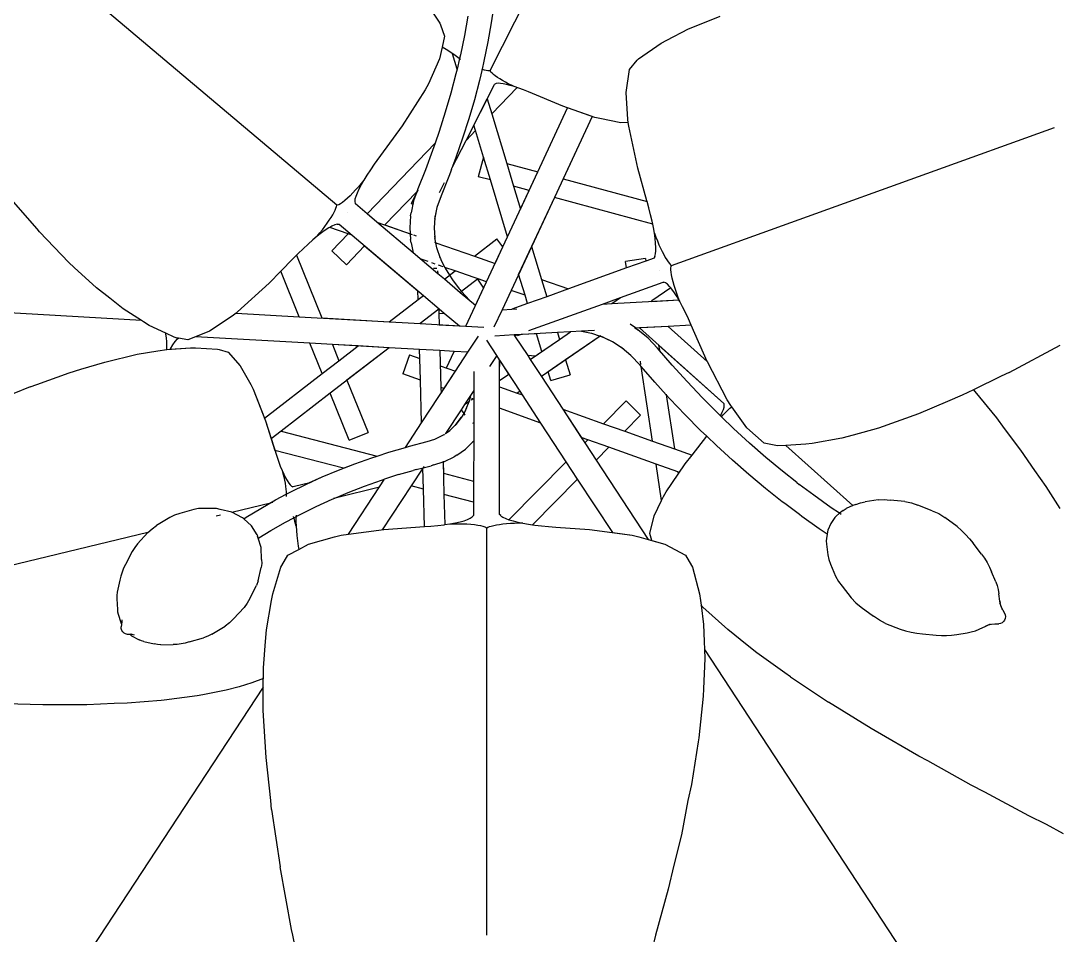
# Model space of a CAD drawing. Header units: metres. Extents: x 244.4 to 340.3, y -4.1 to 64.3.
# Drawn here: x 246.6963 to 246.9807, y 33.0632 to 33.3142 of the extents above; entities that cross this region are included whole.
import ezdxf

# ---------------------------------------------------------------- set-up
doc = ezdxf.new("R2010")
doc.units = ezdxf.units.M
doc.layers.add('Edges', color=7, linetype='Continuous')

msp = doc.modelspace()

# ---------------------------------------------------------------- linework, layer by layer
at = {"layer": 'Edges'}
for p, q in [((246.82508, 33.30061), (246.86487, 33.37904)), ((246.78296, 33.26361), (246.69765, 33.3357)), ((246.80705, 33.32001), (246.81123, 33.3136)), ((246.82619, 33.319), (246.82539, 33.31371)), ((246.81895, 33.31548), (246.81801, 33.3102)), ((246.88383, 33.31375), (246.88815, 33.31548)), ((246.81123, 33.3136), (246.81145, 33.31309)), ((246.81145, 33.31309), (246.81252, 33.30999)), ((246.82539, 33.31371), (246.82445, 33.30841)), ((246.87357, 33.30894), (246.87948, 33.31199)), ((246.87948, 33.31199), (246.88383, 33.31375)), ((246.81252, 33.30999), (246.81188, 33.30699)), ((246.81801, 33.3102), (246.81692, 33.30492)), ((246.872, 33.30809), (246.87357, 33.30894)), ((246.81188, 33.30699), (246.81118, 33.30374)), ((246.81298, 33.30632), (246.81188, 33.30699)), ((246.81427, 33.30549), (246.81298, 33.30632)), ((246.82445, 33.30841), (246.82335, 33.30312)), ((246.86575, 33.3038), (246.872, 33.30809)), ((246.81118, 33.30374), (246.80813, 33.29693)), ((246.81547, 33.30469), (246.81427, 33.30549)), ((246.81599, 33.30097), (246.81473, 33.30519)), ((246.81658, 33.30391), (246.81547, 33.30469)), ((246.81667, 33.30384), (246.81599, 33.30097)), ((246.81667, 33.30384), (246.81658, 33.30391)), ((246.81692, 33.30492), (246.81667, 33.30384)), ((246.81674, 33.30379), (246.81667, 33.30384)), ((246.817, 33.3036), (246.81686, 33.3037)), ((246.82335, 33.30312), (246.82288, 33.30096)), ((246.86328, 33.30087), (246.86536, 33.3034)), ((246.86536, 33.3034), (246.86575, 33.3038)), ((246.81599, 33.30097), (246.81569, 33.29965)), ((246.81604, 33.30081), (246.81599, 33.30097)), ((246.82288, 33.30096), (246.82211, 33.29783)), ((246.82271, 33.30101), (246.82288, 33.30096)), ((246.82288, 33.30096), (246.82346, 33.3008)), ((246.82346, 33.3008), (246.82398, 33.30068)), ((246.82398, 33.30068), (246.82443, 33.30061)), ((246.82443, 33.30061), (246.8248, 33.30059)), ((246.8248, 33.30059), (246.82508, 33.30061)), ((246.82513, 33.30041), (246.82508, 33.30061)), ((246.8253, 33.30015), (246.82513, 33.30041)), ((246.86236, 33.29454), (246.86328, 33.30087)), ((246.81569, 33.29965), (246.8143, 33.29438)), ((246.82211, 33.29783), (246.82073, 33.29255)), ((246.82247, 33.29886), (246.82248, 33.29882)), ((246.82559, 33.29985), (246.8253, 33.30015)), ((246.82598, 33.2995), (246.82559, 33.29985)), ((246.82648, 33.29911), (246.82598, 33.2995)), ((246.82707, 33.2987), (246.82648, 33.29911)), ((246.82773, 33.29827), (246.82707, 33.2987)), ((246.82846, 33.29783), (246.82773, 33.29827)), ((246.82924, 33.29739), (246.82846, 33.29783)), ((246.80728, 33.29529), (246.80091, 33.28536)), ((246.80813, 33.29693), (246.80728, 33.29529)), ((246.81845, 33.28137), (246.82627, 33.29674)), ((246.82428, 33.29283), (246.82627, 33.29674)), ((246.83245, 33.29591), (246.82551, 33.28871)), ((246.82627, 33.29674), (246.82635, 33.29682)), ((246.82672, 33.297), (246.82635, 33.29682)), ((246.82723, 33.29706), (246.82672, 33.297)), ((246.82787, 33.29704), (246.82723, 33.29706)), ((246.82865, 33.29694), (246.82787, 33.29704)), ((246.82955, 33.29676), (246.82865, 33.29694)), ((246.83005, 33.29696), (246.82924, 33.29739)), ((246.83057, 33.2965), (246.82955, 33.29676)), ((246.83088, 33.29655), (246.83005, 33.29696)), ((246.8317, 33.29616), (246.83057, 33.2965)), ((246.8317, 33.29616), (246.83088, 33.29655)), ((246.83293, 33.29575), (246.8317, 33.29616)), ((246.83423, 33.29528), (246.83293, 33.29575)), ((246.83561, 33.29474), (246.83423, 33.29528)), ((246.845, 33.2908), (246.83561, 33.29474)), ((246.8143, 33.29438), (246.81277, 33.28911)), ((246.82073, 33.29255), (246.81919, 33.28727)), ((246.82061, 33.28561), (246.82428, 33.29283)), ((246.82428, 33.29283), (246.82551, 33.28871)), ((246.86284, 33.2871), (246.86236, 33.29454)), ((246.81277, 33.28911), (246.8111, 33.28384)), ((246.83815, 33.27277), (246.84633, 33.29033)), ((246.85376, 33.28771), (246.845, 33.2908)), ((246.85307, 33.28796), (246.84633, 33.29033)), ((246.81919, 33.28727), (246.81751, 33.28199)), ((246.82551, 33.28871), (246.8296, 33.27509)), ((246.85307, 33.28796), (246.84271, 33.26575)), ((246.85307, 33.28796), (246.8451, 33.27088)), ((246.85518, 33.28736), (246.85376, 33.28771)), ((246.86094, 33.28625), (246.85518, 33.28736)), ((246.86294, 33.28629), (246.86094, 33.28625)), ((246.86294, 33.28629), (246.86284, 33.2871)), ((246.86307, 33.28526), (246.86294, 33.28629)), ((246.80091, 33.28536), (246.79329, 33.27491)), ((246.8111, 33.28384), (246.80998, 33.28062)), ((246.82106, 33.28409), (246.81845, 33.28137)), ((246.82106, 33.28409), (246.82061, 33.28561)), ((246.82326, 33.27677), (246.82106, 33.28409)), ((246.86558, 33.27374), (246.86307, 33.28526)), ((246.87484, 33.24705), (246.97993, 33.28489)), ((246.79132, 33.26121), (246.80998, 33.28062)), ((246.80998, 33.28062), (246.80928, 33.27858)), ((246.81457, 33.27374), (246.81845, 33.28137)), ((246.81751, 33.28199), (246.81569, 33.27671)), ((246.80928, 33.27858), (246.80731, 33.27333)), ((246.79329, 33.27491), (246.79222, 33.27336)), ((246.81569, 33.27671), (246.81457, 33.27374)), ((246.82326, 33.27677), (246.82181, 33.27143)), ((246.82514, 33.27053), (246.82326, 33.27677)), ((246.8296, 33.27509), (246.83815, 33.27277)), ((246.8296, 33.27509), (246.83148, 33.2688)), ((246.79125, 33.27189), (246.79039, 33.27049)), ((246.79222, 33.27336), (246.79125, 33.27189)), ((246.80731, 33.27333), (246.80519, 33.26807)), ((246.81442, 33.27343), (246.81371, 33.27144)), ((246.81442, 33.27343), (246.81457, 33.27374)), ((246.82983, 33.25491), (246.83815, 33.27277)), ((246.83576, 33.26764), (246.83815, 33.27277)), ((246.86809, 33.26482), (246.86558, 33.27374)), ((246.78968, 33.26959), (246.78892, 33.26869)), ((246.78965, 33.2692), (246.78903, 33.26801)), ((246.79039, 33.27049), (246.78965, 33.2692)), ((246.79039, 33.27049), (246.78968, 33.26959)), ((246.81118, 33.26708), (246.81257, 33.26981)), ((246.81371, 33.27144), (246.81159, 33.26619)), ((246.82514, 33.27053), (246.82181, 33.27143)), ((246.82983, 33.25491), (246.82514, 33.27053)), ((246.8451, 33.27088), (246.86814, 33.26463)), ((246.78663, 33.2662), (246.7859, 33.2655)), ((246.78738, 33.26698), (246.78663, 33.2662)), ((246.78815, 33.26781), (246.78738, 33.26698)), ((246.78892, 33.26869), (246.78815, 33.26781)), ((246.78854, 33.26694), (246.78819, 33.26601)), ((246.78903, 33.26801), (246.78854, 33.26694)), ((246.80493, 33.26732), (246.79614, 33.25819)), ((246.80465, 33.26651), (246.80339, 33.26403)), ((246.80465, 33.26651), (246.80406, 33.26482)), ((246.8052, 33.2676), (246.80465, 33.26651)), ((246.80493, 33.26732), (246.80465, 33.26651)), ((246.80519, 33.26807), (246.80493, 33.26732)), ((246.8052, 33.2676), (246.80493, 33.26732)), ((246.80524, 33.26764), (246.8052, 33.2676)), ((246.81159, 33.26619), (246.81048, 33.26299)), ((246.83576, 33.26764), (246.83148, 33.2688)), ((246.83148, 33.2688), (246.83337, 33.26251)), ((246.83337, 33.26251), (246.83576, 33.26764)), ((246.70076, 33.2571), (246.69301, 33.26603)), ((246.7829, 33.26325), (246.78296, 33.26361)), ((246.78322, 33.26361), (246.78296, 33.26361)), ((246.78359, 33.26374), (246.78322, 33.26361)), ((246.78405, 33.26401), (246.78359, 33.26374)), ((246.7846, 33.26439), (246.78405, 33.26401)), ((246.78522, 33.2649), (246.7846, 33.26439)), ((246.7859, 33.2655), (246.78522, 33.2649)), ((246.78797, 33.26522), (246.7879, 33.26458)), ((246.7879, 33.26458), (246.78801, 33.26407)), ((246.78819, 33.26601), (246.78797, 33.26522)), ((246.78809, 33.26394), (246.78801, 33.26407)), ((246.79132, 33.26121), (246.78809, 33.26394)), ((246.80406, 33.26482), (246.80337, 33.26155)), ((246.80384, 33.26379), (246.80339, 33.26403)), ((246.80406, 33.26482), (246.80384, 33.26379)), ((246.80398, 33.26372), (246.80384, 33.26379)), ((246.84271, 33.26575), (246.82832, 33.23489)), ((246.84271, 33.26575), (246.83644, 33.2523)), ((246.86966, 33.25843), (246.84271, 33.26575)), ((246.86814, 33.26463), (246.86809, 33.26482)), ((246.86862, 33.26286), (246.86814, 33.26463)), ((246.78144, 33.26025), (246.78188, 33.26098)), ((246.78188, 33.26098), (246.78225, 33.26166)), ((246.78225, 33.26166), (246.78255, 33.26227)), ((246.78255, 33.26227), (246.78277, 33.2628)), ((246.78277, 33.2628), (246.7829, 33.26325)), ((246.78598, 33.26173), (246.786, 33.26172)), ((246.794, 33.25894), (246.79132, 33.26121)), ((246.80326, 33.26071), (246.80303, 33.25743)), ((246.80326, 33.26071), (246.80337, 33.26155)), ((246.81048, 33.26299), (246.80982, 33.25979)), ((246.81048, 33.26299), (246.8099, 33.26018)), ((246.80993, 33.26063), (246.8099, 33.26018)), ((246.86909, 33.26098), (246.86862, 33.26286)), ((246.86951, 33.25919), (246.86909, 33.26098)), ((246.77906, 33.25688), (246.77973, 33.25776)), ((246.77973, 33.25776), (246.78035, 33.25863)), ((246.78035, 33.25863), (246.78093, 33.25946)), ((246.78093, 33.25946), (246.78144, 33.26025)), ((246.78166, 33.25786), (246.78106, 33.25753)), ((246.78242, 33.2582), (246.78166, 33.25786)), ((246.78306, 33.25839), (246.78242, 33.2582)), ((246.78306, 33.25839), (246.78315, 33.25839)), ((246.78315, 33.25839), (246.7836, 33.25842)), ((246.7836, 33.25842), (246.78717, 33.2554)), ((246.794, 33.25894), (246.80366, 33.25557)), ((246.80392, 33.25054), (246.794, 33.25894)), ((246.79614, 33.25819), (246.80314, 33.25575)), ((246.8099, 33.26018), (246.8097, 33.25743)), ((246.86985, 33.2575), (246.86951, 33.25919)), ((246.86966, 33.25843), (246.86951, 33.25919)), ((246.70146, 33.25626), (246.70076, 33.2571)), ((246.70944, 33.24792), (246.70146, 33.25626)), ((246.77762, 33.25509), (246.7764, 33.25406)), ((246.77877, 33.25598), (246.77762, 33.25509)), ((246.77762, 33.25509), (246.77835, 33.25598)), ((246.77835, 33.25598), (246.77906, 33.25688)), ((246.77983, 33.25675), (246.77877, 33.25598)), ((246.78079, 33.25738), (246.77983, 33.25675)), ((246.78106, 33.25753), (246.78079, 33.25738)), ((246.78609, 33.25578), (246.78106, 33.25753)), ((246.78161, 33.25111), (246.78609, 33.25578)), ((246.78717, 33.2554), (246.78609, 33.25578)), ((246.78717, 33.2554), (246.80677, 33.23884)), ((246.80303, 33.25743), (246.80314, 33.25575)), ((246.80303, 33.25743), (246.80324, 33.25416)), ((246.80403, 33.25545), (246.80474, 33.2552)), ((246.8097, 33.25743), (246.80988, 33.25465)), ((246.8098, 33.25507), (246.80988, 33.25465)), ((246.82408, 33.24256), (246.82983, 33.25491)), ((246.87013, 33.25593), (246.86985, 33.2575)), ((246.87033, 33.25449), (246.87013, 33.25593)), ((246.87013, 33.25593), (246.87053, 33.25485)), ((246.87053, 33.25485), (246.87096, 33.25379)), ((246.77511, 33.25292), (246.77376, 33.25167)), ((246.7764, 33.25406), (246.77511, 33.25292)), ((246.79064, 33.25247), (246.78562, 33.24725)), ((246.79064, 33.25247), (246.80524, 33.24013)), ((246.80336, 33.25332), (246.80324, 33.25416)), ((246.80336, 33.25332), (246.80392, 33.25054)), ((246.80979, 33.25344), (246.81015, 33.25331)), ((246.80988, 33.25465), (246.80991, 33.25423)), ((246.81015, 33.25331), (246.80988, 33.25465)), ((246.81015, 33.25331), (246.82073, 33.24963)), ((246.81045, 33.25187), (246.81015, 33.25331)), ((246.82073, 33.24963), (246.82688, 33.25439)), ((246.82644, 33.24764), (246.82857, 33.25221)), ((246.82857, 33.25221), (246.82688, 33.25439)), ((246.83644, 33.2523), (246.83289, 33.2447)), ((246.83644, 33.2523), (246.83916, 33.24321)), ((246.87046, 33.25319), (246.87033, 33.25449)), ((246.87052, 33.25204), (246.87046, 33.25319)), ((246.87051, 33.25105), (246.87052, 33.25204)), ((246.87096, 33.25379), (246.87139, 33.25277)), ((246.87139, 33.25277), (246.87182, 33.2518)), ((246.77237, 33.25032), (246.77094, 33.24888)), ((246.77237, 33.25032), (246.7719, 33.24985)), ((246.7719, 33.24985), (246.77885, 33.23265)), ((246.77376, 33.25167), (246.77237, 33.25032)), ((246.78161, 33.25111), (246.78562, 33.24725)), ((246.81068, 33.24481), (246.80392, 33.25054)), ((246.81144, 33.24898), (246.81045, 33.25187)), ((246.81121, 33.24946), (246.81144, 33.24898)), ((246.82073, 33.24963), (246.82644, 33.24764)), ((246.87002, 33.24909), (246.8678, 33.24829)), ((246.87022, 33.24949), (246.87002, 33.24909)), ((246.87026, 33.24957), (246.87022, 33.24949)), ((246.87026, 33.24957), (246.87042, 33.25022)), ((246.87042, 33.25022), (246.87051, 33.25105)), ((246.87182, 33.2518), (246.87226, 33.25089)), ((246.87226, 33.25089), (246.87269, 33.25005)), ((246.87269, 33.25005), (246.8731, 33.24929)), ((246.8731, 33.24929), (246.8735, 33.24863)), ((246.71093, 33.24655), (246.70944, 33.24792)), ((246.71704, 33.24092), (246.71093, 33.24655)), ((246.77094, 33.24888), (246.76764, 33.24549)), ((246.80803, 33.24814), (246.80617, 33.24879)), ((246.81002, 33.24745), (246.80903, 33.24779)), ((246.81042, 33.24626), (246.80956, 33.24624)), ((246.8122, 33.24669), (246.81088, 33.24715)), ((246.81144, 33.24898), (246.81154, 33.24868)), ((246.81154, 33.24868), (246.81255, 33.24657)), ((246.8126, 33.24655), (246.81255, 33.24657)), ((246.81546, 33.24556), (246.8126, 33.24655)), ((246.8126, 33.24655), (246.81273, 33.24628)), ((246.81273, 33.24628), (246.81392, 33.24437)), ((246.86245, 33.24637), (246.84655, 33.24064)), ((246.86769, 33.24895), (246.86219, 33.24812)), ((246.86245, 33.24637), (246.86219, 33.24812)), ((246.8678, 33.24829), (246.86245, 33.24637)), ((246.86769, 33.24895), (246.8678, 33.24829)), ((246.8735, 33.24863), (246.87388, 33.24807)), ((246.87388, 33.24807), (246.87423, 33.24762)), ((246.87423, 33.24762), (246.87455, 33.24728)), ((246.87455, 33.24728), (246.87484, 33.24705)), ((246.87464, 33.24644), (246.87471, 33.24682)), ((246.87464, 33.24591), (246.87464, 33.24644)), ((246.87471, 33.24682), (246.87484, 33.24705)), ((246.76764, 33.24549), (246.76447, 33.24225)), ((246.77268, 33.23301), (246.76764, 33.24549)), ((246.81066, 33.24556), (246.81068, 33.24481)), ((246.8125, 33.24327), (246.81068, 33.24481)), ((246.8125, 33.24327), (246.81546, 33.24556)), ((246.81392, 33.24437), (246.81546, 33.24556)), ((246.81392, 33.24437), (246.8147, 33.24312)), ((246.82408, 33.24256), (246.81546, 33.24556)), ((246.83464, 33.23888), (246.83289, 33.2447)), ((246.87159, 33.2456), (246.87162, 33.24562)), ((246.8747, 33.24524), (246.87464, 33.24591)), ((246.87482, 33.24445), (246.8747, 33.24524)), ((246.87501, 33.24356), (246.87482, 33.24445)), ((246.87525, 33.24258), (246.87501, 33.24356)), ((246.72069, 33.23805), (246.71704, 33.24092)), ((246.76447, 33.24225), (246.75575, 33.23431)), ((246.81685, 33.23959), (246.8125, 33.24327)), ((246.8147, 33.24312), (246.81658, 33.24063)), ((246.81658, 33.24063), (246.81675, 33.24043)), ((246.82162, 33.24328), (246.81724, 33.23989)), ((246.8184, 33.23037), (246.82408, 33.24256)), ((246.82104, 33.23604), (246.82325, 33.24079)), ((246.82174, 33.24337), (246.82162, 33.24328)), ((246.82162, 33.24328), (246.82325, 33.24079)), ((246.82408, 33.24256), (246.82174, 33.24337)), ((246.83916, 33.24321), (246.84655, 33.24064)), ((246.83916, 33.24321), (246.84058, 33.23849)), ((246.84655, 33.24064), (246.84058, 33.23849)), ((246.86083, 33.23823), (246.87256, 33.24244)), ((246.87464, 33.24091), (246.86945, 33.23736)), ((246.87256, 33.24244), (246.87271, 33.24244)), ((246.87321, 33.24228), (246.87271, 33.24244)), ((246.87373, 33.2419), (246.87321, 33.24228)), ((246.87431, 33.24132), (246.87373, 33.2419)), ((246.87464, 33.24091), (246.87431, 33.24132)), ((246.87494, 33.24055), (246.87464, 33.24091)), ((246.87554, 33.24153), (246.87525, 33.24258)), ((246.87588, 33.24045), (246.87554, 33.24153)), ((246.72938, 33.23195), (246.59071, 33.23995)), ((246.7244, 33.23516), (246.72069, 33.23805)), ((246.79738, 33.23159), (246.80531, 33.23772)), ((246.80531, 33.23772), (246.80524, 33.24013)), ((246.80531, 33.23772), (246.80677, 33.23884)), ((246.80677, 33.23884), (246.81112, 33.23516)), ((246.81675, 33.24043), (246.81709, 33.23999)), ((246.81675, 33.24043), (246.81724, 33.23989)), ((246.81724, 33.23989), (246.81685, 33.23959)), ((246.82104, 33.23604), (246.81685, 33.23959)), ((246.81724, 33.23989), (246.8194, 33.23752)), ((246.83464, 33.23888), (246.8308, 33.24022)), ((246.83533, 33.2366), (246.83464, 33.23888)), ((246.84058, 33.23849), (246.83533, 33.2366)), ((246.85587, 33.23645), (246.86083, 33.23823)), ((246.85844, 33.23659), (246.86083, 33.23823)), ((246.87561, 33.23959), (246.87494, 33.24055)), ((246.87633, 33.23846), (246.87561, 33.23959)), ((246.87625, 33.23934), (246.87588, 33.24045)), ((246.87666, 33.23824), (246.87625, 33.23934)), ((246.87682, 33.23763), (246.87633, 33.23846)), ((246.87708, 33.23717), (246.87666, 33.23824)), ((246.72938, 33.23195), (246.7244, 33.23516)), ((246.81096, 33.23503), (246.80587, 33.2311)), ((246.81112, 33.23516), (246.81096, 33.23503)), ((246.81096, 33.23503), (246.81099, 33.23392)), ((246.81112, 33.23516), (246.81249, 33.234)), ((246.8194, 33.23752), (246.82029, 33.23668)), ((246.82832, 33.23489), (246.82611, 33.23016)), ((246.82832, 33.23489), (246.83102, 33.23505)), ((246.83533, 33.2366), (246.83102, 33.23505)), ((246.83102, 33.23505), (246.83236, 33.23512)), ((246.8357, 33.22921), (246.85587, 33.23645)), ((246.85587, 33.23645), (246.85844, 33.23659)), ((246.85844, 33.23659), (246.87682, 33.23763)), ((246.86945, 33.23736), (246.86921, 33.2372)), ((246.86945, 33.23736), (246.86947, 33.23721)), ((246.86947, 33.23721), (246.87682, 33.23763)), ((246.87708, 33.23717), (246.87682, 33.23763)), ((246.87786, 33.23573), (246.87708, 33.23717)), ((246.87865, 33.23415), (246.87786, 33.23573)), ((246.75427, 33.23319), (246.74807, 33.22905)), ((246.75535, 33.23401), (246.75427, 33.23319)), ((246.75575, 33.23431), (246.75535, 33.23401)), ((246.75535, 33.23401), (246.77268, 33.23301)), ((246.77268, 33.23301), (246.80587, 33.2311)), ((246.77885, 33.23265), (246.79738, 33.23159)), ((246.81099, 33.23392), (246.81249, 33.234)), ((246.81099, 33.23392), (246.81108, 33.2308)), ((246.81249, 33.234), (246.81667, 33.23047)), ((246.87946, 33.23245), (246.87865, 33.23415)), ((246.88023, 33.2307), (246.87946, 33.23245)), ((246.72999, 33.23156), (246.72938, 33.23195)), ((246.73152, 33.23063), (246.72999, 33.23156)), ((246.73608, 33.22845), (246.73152, 33.23063)), ((246.80587, 33.2311), (246.8184, 33.23037)), ((246.81108, 33.2308), (246.81667, 33.23047)), ((246.81667, 33.23047), (246.8184, 33.23037)), ((246.8184, 33.23037), (246.82335, 33.23009)), ((246.85366, 33.22922), (246.84353, 33.22865)), ((246.85366, 33.22922), (246.85012, 33.22902)), ((246.86495, 33.22995), (246.86345, 33.23091)), ((246.87394, 33.23035), (246.86467, 33.22983)), ((246.86495, 33.22995), (246.86562, 33.22944)), ((246.865, 33.22956), (246.86495, 33.22985)), ((246.86608, 33.22991), (246.86507, 33.22986)), ((246.86507, 33.22986), (246.86562, 33.22944)), ((246.86843, 33.2271), (246.86562, 33.22944)), ((246.87394, 33.23035), (246.86608, 33.22991)), ((246.86608, 33.22991), (246.88918, 33.20915)), ((246.88023, 33.2307), (246.87394, 33.23035)), ((246.88465, 33.22074), (246.87394, 33.23035)), ((246.88465, 33.22074), (246.88023, 33.2307)), ((246.73613, 33.22821), (246.73608, 33.22845)), ((246.73835, 33.22736), (246.73608, 33.22845)), ((246.73627, 33.2272), (246.73613, 33.22821)), ((246.73635, 33.22611), (246.73627, 33.2272)), ((246.7389, 33.22723), (246.73835, 33.22736)), ((246.73863, 33.2262), (246.73931, 33.2269)), ((246.7396, 33.22711), (246.7389, 33.22723)), ((246.73931, 33.2269), (246.7396, 33.22711)), ((246.74213, 33.22669), (246.7396, 33.22711)), ((246.74422, 33.22752), (246.74213, 33.22669)), ((246.74807, 33.22905), (246.74422, 33.22752)), ((246.77563, 33.22573), (246.74422, 33.22752)), ((246.81899, 33.22325), (246.82191, 33.22769)), ((246.82687, 33.22235), (246.82412, 33.22655)), ((246.83164, 33.22799), (246.82632, 33.22769)), ((246.83243, 33.22803), (246.83164, 33.22799)), ((246.83164, 33.22799), (246.83177, 33.22779)), ((246.83177, 33.22779), (246.83243, 33.22803)), ((246.83177, 33.22779), (246.83536, 33.22231)), ((246.84353, 33.22865), (246.83243, 33.22803)), ((246.83359, 33.2281), (246.83245, 33.22779)), ((246.83781, 33.22833), (246.83359, 33.2281)), ((246.83605, 33.22125), (246.8441, 33.22676)), ((246.83927, 33.22346), (246.83781, 33.22833)), ((246.85525, 33.22764), (246.83911, 33.21659)), ((246.83927, 33.22346), (246.8441, 33.22676)), ((246.84353, 33.22865), (246.8441, 33.22676)), ((246.8441, 33.22676), (246.84715, 33.22885)), ((246.85525, 33.22764), (246.84578, 33.22116)), ((246.85012, 33.22902), (246.85288, 33.22844)), ((246.85288, 33.22844), (246.85525, 33.22764)), ((246.85547, 33.22779), (246.85525, 33.22764)), ((246.85525, 33.22764), (246.85548, 33.22761)), ((246.85866, 33.22608), (246.85548, 33.22761)), ((246.85866, 33.22608), (246.85579, 33.22746)), ((246.85627, 33.2273), (246.85579, 33.22746)), ((246.87101, 33.22437), (246.86843, 33.2271)), ((246.72825, 33.22269), (246.73388, 33.22361)), ((246.73388, 33.22361), (246.73635, 33.22399)), ((246.73638, 33.22497), (246.73635, 33.22611)), ((246.73635, 33.22399), (246.73638, 33.22497)), ((246.73635, 33.22399), (246.73639, 33.22399)), ((246.73639, 33.22399), (246.74283, 33.22443)), ((246.73725, 33.22405), (246.74283, 33.22443)), ((246.73725, 33.22405), (246.73733, 33.2242)), ((246.73733, 33.2242), (246.73797, 33.22529)), ((246.73797, 33.22529), (246.73863, 33.2262)), ((246.74283, 33.22443), (246.74426, 33.22444)), ((246.74426, 33.22444), (246.75027, 33.22411)), ((246.75027, 33.22411), (246.7507, 33.22402)), ((246.7507, 33.22402), (246.75317, 33.22326)), ((246.779, 33.21738), (246.77563, 33.22573)), ((246.79732, 33.22449), (246.77563, 33.22573)), ((246.79732, 33.22449), (246.78118, 33.212)), ((246.78179, 33.22537), (246.78359, 33.22092)), ((246.78882, 33.22497), (246.78179, 33.22537)), ((246.78359, 33.22092), (246.78882, 33.22497)), ((246.79732, 33.22449), (246.78576, 33.21555)), ((246.79732, 33.22449), (246.78882, 33.22497)), ((246.80569, 33.22401), (246.79732, 33.22449)), ((246.80576, 33.22156), (246.80569, 33.22401)), ((246.81128, 33.22369), (246.80569, 33.22401)), ((246.81128, 33.22369), (246.81157, 33.21358)), ((246.81518, 33.22346), (246.81128, 33.22369)), ((246.86132, 33.22437), (246.85866, 33.22608)), ((246.86132, 33.22437), (246.86095, 33.22467)), ((246.8637, 33.22238), (246.86132, 33.22437)), ((246.86163, 33.22417), (246.86132, 33.22437)), ((246.87504, 33.2197), (246.87101, 33.22437)), ((246.87151, 33.22379), (246.87101, 33.22437)), ((246.87129, 33.22523), (246.87151, 33.22379)), ((246.87129, 33.22523), (246.88918, 33.20915)), ((246.87151, 33.22379), (246.87156, 33.22345)), ((246.96746, 33.2177), (246.98141, 33.22519)), ((246.71931, 33.22055), (246.72825, 33.22269)), ((246.75317, 33.22326), (246.75652, 33.2195)), ((246.779, 33.21738), (246.78359, 33.22092)), ((246.80296, 33.22256), (246.80109, 33.21731)), ((246.80296, 33.22256), (246.80576, 33.22156)), ((246.80593, 33.21559), (246.80576, 33.22156)), ((246.81308, 33.21896), (246.81518, 33.22346)), ((246.81899, 33.22325), (246.81518, 33.22346)), ((246.81559, 33.21807), (246.81899, 33.22325)), ((246.82687, 33.22235), (246.82488, 33.21932)), ((246.82765, 33.22114), (246.82687, 33.22235)), ((246.82765, 33.21879), (246.82765, 33.22114)), ((246.82773, 33.22103), (246.82765, 33.22114)), ((246.82773, 33.21979), (246.82773, 33.22103)), ((246.83326, 33.21258), (246.82773, 33.22103)), ((246.83021, 33.21725), (246.82773, 33.22103)), ((246.83742, 33.22219), (246.83536, 33.22231)), ((246.83536, 33.22231), (246.83605, 33.22125)), ((246.83605, 33.22125), (246.83911, 33.21659)), ((246.83742, 33.22219), (246.83927, 33.22346)), ((246.84578, 33.22116), (246.84096, 33.21785)), ((246.84578, 33.22116), (246.84701, 33.21705)), ((246.86623, 33.2197), (246.8637, 33.22238)), ((246.86645, 33.21992), (246.86632, 33.2208)), ((246.8847, 33.22063), (246.88465, 33.22074)), ((246.70953, 33.21758), (246.71281, 33.21856)), ((246.71281, 33.21856), (246.71931, 33.22055)), ((246.75652, 33.2195), (246.75942, 33.2144)), ((246.80626, 33.20387), (246.81559, 33.21807)), ((246.8114, 33.21956), (246.81559, 33.21807)), ((246.81244, 33.21327), (246.81559, 33.21807)), ((246.82057, 33.218), (246.82057, 33.21274)), ((246.82765, 33.21879), (246.82773, 33.21979)), ((246.82765, 33.2155), (246.82765, 33.21879)), ((246.84168, 33.21545), (246.84096, 33.21785)), ((246.86654, 33.21934), (246.86623, 33.2197)), ((246.86654, 33.21934), (246.86653, 33.21942)), ((246.86964, 33.19884), (246.86654, 33.21934)), ((246.87025, 33.21504), (246.86654, 33.21934)), ((246.87913, 33.21517), (246.87504, 33.2197)), ((246.89012, 33.21015), (246.8847, 33.22063)), ((246.70072, 33.2144), (246.70953, 33.21758)), ((246.76315, 33.20513), (246.779, 33.21738)), ((246.78576, 33.21555), (246.79156, 33.20119)), ((246.80593, 33.21559), (246.80109, 33.21731)), ((246.80626, 33.20387), (246.80593, 33.21559)), ((246.82765, 33.2155), (246.83021, 33.21725)), ((246.82765, 33.21377), (246.82765, 33.2155)), ((246.83911, 33.21659), (246.84499, 33.20761)), ((246.84168, 33.21545), (246.84701, 33.21705)), ((246.87336, 33.2116), (246.87025, 33.21504)), ((246.8833, 33.21077), (246.87913, 33.21517)), ((246.96523, 33.21664), (246.9577, 33.21296)), ((246.96746, 33.2177), (246.96523, 33.21664)), ((246.69888, 33.21376), (246.68732, 33.20908)), ((246.69888, 33.21376), (246.70072, 33.2144)), ((246.75942, 33.2144), (246.76007, 33.21309)), ((246.76007, 33.21309), (246.76315, 33.20513)), ((246.76007, 33.21309), (246.76342, 33.20443)), ((246.81244, 33.21327), (246.81157, 33.21358)), ((246.81157, 33.21358), (246.81161, 33.21202)), ((246.81161, 33.21202), (246.81244, 33.21327)), ((246.82057, 33.21274), (246.81983, 33.21163)), ((246.82057, 33.21274), (246.82057, 33.21038)), ((246.82765, 33.21377), (246.83249, 33.21205)), ((246.82765, 33.20785), (246.82765, 33.21377)), ((246.83326, 33.21258), (246.83249, 33.21205)), ((246.83394, 33.21154), (246.83326, 33.21258)), ((246.9577, 33.21296), (246.95454, 33.21142)), ((246.9577, 33.21296), (246.95807, 33.21249)), ((246.95807, 33.21249), (246.96396, 33.20528)), ((246.78118, 33.212), (246.76774, 33.20161)), ((246.7864, 33.19911), (246.78118, 33.212)), ((246.81931, 33.21083), (246.81806, 33.20892)), ((246.81806, 33.20892), (246.8194, 33.20984)), ((246.81828, 33.20726), (246.81945, 33.2102)), ((246.81983, 33.21163), (246.81931, 33.21083)), ((246.81959, 33.21073), (246.81931, 33.21083)), ((246.81945, 33.2102), (246.81983, 33.21163)), ((246.81959, 33.21073), (246.81983, 33.21163)), ((246.81973, 33.21068), (246.81959, 33.21073)), ((246.81985, 33.21015), (246.82031, 33.21047)), ((246.82031, 33.21047), (246.82002, 33.21057)), ((246.82057, 33.21038), (246.82031, 33.21047)), ((246.82057, 33.21038), (246.82056, 33.20389)), ((246.83249, 33.21205), (246.83394, 33.21154)), ((246.83899, 33.20382), (246.83394, 33.21154)), ((246.8562, 33.20362), (246.86239, 33.20989)), ((246.86635, 33.20598), (246.86239, 33.20989)), ((246.87334, 33.21171), (246.87336, 33.2116)), ((246.87336, 33.2116), (246.87562, 33.19671)), ((246.87436, 33.21049), (246.87336, 33.2116)), ((246.87854, 33.20607), (246.87436, 33.21049)), ((246.88754, 33.20649), (246.8833, 33.21077)), ((246.89111, 33.20859), (246.89012, 33.21015)), ((246.95053, 33.20973), (246.9426, 33.20632)), ((246.95454, 33.21142), (246.95053, 33.20973)), ((246.81711, 33.20747), (246.81285, 33.20098)), ((246.81806, 33.20892), (246.81711, 33.20747)), ((246.81711, 33.20747), (246.81781, 33.20646)), ((246.81781, 33.20646), (246.81721, 33.2054)), ((246.81828, 33.20726), (246.81781, 33.20646)), ((246.81781, 33.20646), (246.81814, 33.20598)), ((246.81836, 33.20745), (246.81867, 33.20801)), ((246.83899, 33.20382), (246.82765, 33.20785)), ((246.82765, 33.17874), (246.82765, 33.20785)), ((246.84499, 33.20761), (246.85416, 33.19361)), ((246.84499, 33.20761), (246.8562, 33.20362)), ((246.84499, 33.20761), (246.85005, 33.19988)), ((246.88825, 33.2058), (246.88754, 33.20649)), ((246.88835, 33.20597), (246.88876, 33.2068)), ((246.88876, 33.2068), (246.88905, 33.20752)), ((246.88904, 33.2061), (246.88967, 33.20674)), ((246.88905, 33.20752), (246.88924, 33.20814)), ((246.88918, 33.20915), (246.88924, 33.20905)), ((246.88931, 33.20864), (246.88924, 33.20905)), ((246.88924, 33.20814), (246.88931, 33.20864)), ((246.88967, 33.20674), (246.89028, 33.20733)), ((246.89028, 33.20733), (246.89087, 33.20787)), ((246.89087, 33.20787), (246.89134, 33.20826)), ((246.89134, 33.20826), (246.89111, 33.20859)), ((246.89548, 33.20254), (246.89134, 33.20826)), ((246.76342, 33.20443), (246.76499, 33.19949)), ((246.76342, 33.20443), (246.76652, 33.19472)), ((246.80181, 33.19709), (246.80626, 33.20387)), ((246.81403, 33.2018), (246.81605, 33.20374)), ((246.81547, 33.20312), (246.81721, 33.2054)), ((246.81721, 33.2054), (246.81567, 33.20338)), ((246.82056, 33.20389), (246.82025, 33.20368)), ((246.82056, 33.20389), (246.82055, 33.19887)), ((246.84594, 33.19321), (246.83899, 33.20382)), ((246.8562, 33.20362), (246.862, 33.20156)), ((246.86635, 33.20598), (246.862, 33.20156)), ((246.8828, 33.20178), (246.87854, 33.20607)), ((246.88825, 33.2058), (246.88835, 33.20597)), ((246.88852, 33.20555), (246.88825, 33.2058)), ((246.88852, 33.20555), (246.88904, 33.2061)), ((246.89186, 33.20233), (246.88852, 33.20555)), ((246.9426, 33.20632), (246.93161, 33.2024)), ((246.96396, 33.20528), (246.96608, 33.20236)), ((246.76774, 33.20161), (246.76499, 33.19949)), ((246.76774, 33.20161), (246.79409, 33.19474)), ((246.7864, 33.19911), (246.79156, 33.20119)), ((246.81285, 33.20098), (246.81272, 33.20078)), ((246.81285, 33.20098), (246.81403, 33.2018)), ((246.862, 33.20156), (246.86964, 33.19884)), ((246.88447, 33.20017), (246.8828, 33.20178)), ((246.89626, 33.1983), (246.89186, 33.20233)), ((246.90022, 33.19826), (246.89548, 33.20254)), ((246.93161, 33.2024), (246.92462, 33.20046)), ((246.96608, 33.20236), (246.9706, 33.19637)), ((246.76499, 33.19949), (246.76602, 33.19628)), ((246.80292, 33.19742), (246.80781, 33.19871)), ((246.80781, 33.19871), (246.80986, 33.19939)), ((246.80986, 33.19939), (246.81244, 33.20065)), ((246.81267, 33.20071), (246.81256, 33.20055)), ((246.81827, 33.19665), (246.82034, 33.19864)), ((246.82055, 33.19887), (246.82034, 33.19864)), ((246.82055, 33.19887), (246.82054, 33.18785)), ((246.85188, 33.19923), (246.85005, 33.19988)), ((246.85005, 33.19988), (246.85104, 33.19838)), ((246.85104, 33.19838), (246.85188, 33.19923)), ((246.85767, 33.19717), (246.85188, 33.19923)), ((246.86964, 33.19884), (246.87562, 33.19671)), ((246.88045, 33.19499), (246.88447, 33.20017)), ((246.88447, 33.20017), (246.88455, 33.20027)), ((246.88713, 33.19761), (246.88447, 33.20017)), ((246.90072, 33.1944), (246.89626, 33.1983)), ((246.90344, 33.19763), (246.90022, 33.19826)), ((246.91164, 33.19798), (246.90616, 33.19769)), ((246.91344, 33.19819), (246.91164, 33.19798)), ((246.92151, 33.19963), (246.91344, 33.19819)), ((246.92462, 33.20046), (246.92151, 33.19963)), ((246.78479, 33.1914), (246.76602, 33.19628)), ((246.79409, 33.19474), (246.79731, 33.19578)), ((246.79731, 33.19578), (246.80181, 33.19709)), ((246.80181, 33.19709), (246.80292, 33.19742)), ((246.81591, 33.19501), (246.81827, 33.19665)), ((246.85767, 33.19717), (246.85416, 33.19361)), ((246.87059, 33.19257), (246.85767, 33.19717)), ((246.87562, 33.19671), (246.88045, 33.19499)), ((246.89153, 33.19358), (246.88713, 33.19761)), ((246.904, 33.19757), (246.90344, 33.19763)), ((246.90616, 33.19769), (246.904, 33.19757)), ((246.90616, 33.19769), (246.9246, 33.18114)), ((246.9706, 33.19637), (246.97441, 33.19075)), ((246.76652, 33.19472), (246.767, 33.19333)), ((246.767, 33.19333), (246.76749, 33.19202)), ((246.78343, 33.19087), (246.78797, 33.19262)), ((246.78479, 33.1914), (246.78797, 33.19262)), ((246.78797, 33.19262), (246.79259, 33.19426)), ((246.79259, 33.19426), (246.79409, 33.19474)), ((246.80965, 33.19234), (246.80884, 33.19211)), ((246.80965, 33.19234), (246.81214, 33.19315)), ((246.81214, 33.19336), (246.81239, 33.18422)), ((246.81214, 33.19315), (246.81255, 33.19328)), ((246.81214, 33.19315), (246.81223, 33.19002)), ((246.81255, 33.19328), (246.81519, 33.19457)), ((246.81591, 33.19501), (246.81519, 33.19457)), ((246.83023, 33.17728), (246.84594, 33.19321)), ((246.84906, 33.18843), (246.84594, 33.19321)), ((246.85416, 33.19361), (246.86838, 33.17189)), ((246.8721, 33.18256), (246.87059, 33.19257)), ((246.87657, 33.19044), (246.87059, 33.19257)), ((246.87667, 33.18978), (246.87859, 33.19259)), ((246.87859, 33.19259), (246.88045, 33.19499)), ((246.89602, 33.18966), (246.89153, 33.19358)), ((246.90527, 33.19063), (246.90072, 33.1944)), ((246.76749, 33.19202), (246.76797, 33.19083)), ((246.76797, 33.19083), (246.76845, 33.18975)), ((246.76797, 33.19083), (246.76822, 33.18995)), ((246.76822, 33.18995), (246.76844, 33.18906)), ((246.76845, 33.18975), (246.76892, 33.18881)), ((246.77899, 33.18901), (246.78343, 33.19087)), ((246.7849, 33.19137), (246.78479, 33.1914)), ((246.79996, 33.18966), (246.79611, 33.18842)), ((246.79996, 33.18966), (246.80395, 33.19082)), ((246.8066, 33.19146), (246.80338, 33.18656)), ((246.80475, 33.19106), (246.80395, 33.19082)), ((246.80475, 33.19106), (246.80665, 33.19153)), ((246.80665, 33.19153), (246.8066, 33.19146)), ((246.80676, 33.18568), (246.8066, 33.19146)), ((246.80665, 33.19153), (246.80884, 33.19211)), ((246.80687, 33.19187), (246.80665, 33.19153)), ((246.81223, 33.19002), (246.82054, 33.18785)), ((246.87335, 33.18492), (246.87667, 33.18978)), ((246.87657, 33.19044), (246.87667, 33.18978)), ((246.87701, 33.19028), (246.87657, 33.19044)), ((246.90057, 33.18588), (246.89602, 33.18966)), ((246.9092, 33.18749), (246.90527, 33.19063)), ((246.97441, 33.19075), (246.97749, 33.18642)), ((246.76844, 33.18906), (246.76864, 33.18816)), ((246.76864, 33.18816), (246.76881, 33.18728)), ((246.76881, 33.18728), (246.76895, 33.18644)), ((246.76892, 33.18881), (246.76937, 33.188)), ((246.76937, 33.188), (246.7698, 33.18735)), ((246.7698, 33.18735), (246.7702, 33.18684)), ((246.7702, 33.18684), (246.77057, 33.1865)), ((246.77038, 33.18493), (246.77464, 33.18703)), ((246.77597, 33.1875), (246.77106, 33.18632)), ((246.77464, 33.18703), (246.77899, 33.18901)), ((246.77536, 33.18736), (246.77899, 33.18901)), ((246.79064, 33.18651), (246.79526, 33.18814)), ((246.7947, 33.18627), (246.79611, 33.18842)), ((246.79526, 33.18814), (246.79611, 33.18842)), ((246.80338, 33.18656), (246.79548, 33.17452)), ((246.80676, 33.18568), (246.80338, 33.18656)), ((246.82054, 33.18785), (246.82054, 33.1821)), ((246.84906, 33.18843), (246.83671, 33.1759)), ((246.85868, 33.17374), (246.84906, 33.18843)), ((246.9092, 33.18749), (246.90988, 33.18698)), ((246.91389, 33.18397), (246.90988, 33.18698)), ((246.76621, 33.18272), (246.76915, 33.18431)), ((246.76895, 33.18644), (246.76905, 33.18565)), ((246.76905, 33.18565), (246.76912, 33.18494)), ((246.76912, 33.18494), (246.76915, 33.18431)), ((246.76914, 33.18378), (246.76913, 33.18364)), ((246.76915, 33.18409), (246.76914, 33.18378)), ((246.76915, 33.18431), (246.77038, 33.18493)), ((246.76915, 33.18431), (246.76915, 33.18428)), ((246.77057, 33.1865), (246.77095, 33.18633)), ((246.77106, 33.18632), (246.77095, 33.18633)), ((246.78293, 33.18342), (246.7947, 33.18627)), ((246.78293, 33.18342), (246.78612, 33.18477)), ((246.78612, 33.18477), (246.79064, 33.18651)), ((246.78617, 33.17329), (246.7947, 33.18627)), ((246.80705, 33.17538), (246.80676, 33.18568)), ((246.82054, 33.1821), (246.81239, 33.18422)), ((246.81239, 33.18422), (246.81263, 33.17593)), ((246.87263, 33.18365), (246.87335, 33.18492)), ((246.9052, 33.18222), (246.90057, 33.18588)), ((246.91865, 33.18058), (246.91389, 33.18397)), ((246.97749, 33.18642), (246.98139, 33.18034)), ((246.7542, 33.17934), (246.7648, 33.18191)), ((246.76214, 33.18039), (246.76621, 33.18272)), ((246.7648, 33.18191), (246.76548, 33.18208)), ((246.7731, 33.17884), (246.77735, 33.18093)), ((246.77735, 33.18093), (246.78169, 33.1829)), ((246.78169, 33.1829), (246.78293, 33.18342)), ((246.78217, 33.18324), (246.78227, 33.18327)), ((246.82054, 33.1821), (246.82054, 33.1786)), ((246.87008, 33.17837), (246.8721, 33.18256)), ((246.8721, 33.18256), (246.87263, 33.18365)), ((246.90588, 33.18171), (246.9052, 33.18222)), ((246.9099, 33.17869), (246.90588, 33.18171)), ((246.9246, 33.18114), (246.92274, 33.18031)), ((246.92538, 33.18149), (246.9246, 33.18114)), ((246.92469, 33.18107), (246.9246, 33.18114)), ((246.92538, 33.18149), (246.92665, 33.18195)), ((246.92665, 33.18195), (246.92799, 33.18219)), ((246.9315, 33.18275), (246.92799, 33.18219)), ((246.9315, 33.18275), (246.93317, 33.18283)), ((246.93317, 33.18283), (246.93484, 33.18268)), ((246.93882, 33.18226), (246.93484, 33.18268)), ((246.93882, 33.18226), (246.94065, 33.18188)), ((246.94065, 33.18188), (246.94243, 33.18129)), ((246.94635, 33.17975), (246.94243, 33.18129)), ((246.7385, 33.17854), (246.73716, 33.17789)), ((246.73992, 33.17898), (246.7385, 33.17854)), ((246.74375, 33.18012), (246.73992, 33.17898)), ((246.74507, 33.18031), (246.74375, 33.18012)), ((246.74888, 33.18039), (246.74507, 33.18031)), ((246.74997, 33.18036), (246.74888, 33.18039)), ((246.74987, 33.1783), (246.7511, 33.1786)), ((246.75103, 33.18012), (246.74997, 33.18036)), ((246.7542, 33.17934), (246.75103, 33.18012)), ((246.75708, 33.17778), (246.7542, 33.17934)), ((246.75815, 33.17795), (246.76214, 33.18039)), ((246.7712, 33.17783), (246.77111, 33.17813)), ((246.7712, 33.17783), (246.77182, 33.17816)), ((246.77182, 33.17816), (246.77179, 33.17773)), ((246.77182, 33.17816), (246.7731, 33.17884)), ((246.77184, 33.17855), (246.77182, 33.17816)), ((246.81963, 33.17769), (246.82017, 33.17805)), ((246.82017, 33.17805), (246.82049, 33.17847)), ((246.82054, 33.1786), (246.82049, 33.17847)), ((246.82796, 33.17842), (246.82765, 33.17874)), ((246.82802, 33.17836), (246.82796, 33.17842)), ((246.82802, 33.17836), (246.82858, 33.17798)), ((246.86887, 33.17348), (246.87008, 33.17837)), ((246.91058, 33.17818), (246.9099, 33.17869)), ((246.91535, 33.17478), (246.91058, 33.17818)), ((246.92094, 33.17903), (246.91865, 33.18058)), ((246.91967, 33.17789), (246.91999, 33.17826)), ((246.92094, 33.17903), (246.91999, 33.17826)), ((246.92192, 33.17982), (246.92094, 33.17903)), ((246.92136, 33.17875), (246.92094, 33.17903)), ((246.92192, 33.17982), (246.92274, 33.18031)), ((246.94635, 33.17975), (246.94812, 33.17894)), ((246.94812, 33.17894), (246.94977, 33.17793)), ((246.7323, 33.1748), (246.73357, 33.17566)), ((246.73716, 33.17789), (246.73357, 33.17566)), ((246.75743, 33.17758), (246.75708, 33.17778)), ((246.75748, 33.17753), (246.75743, 33.17758)), ((246.75748, 33.17753), (246.75815, 33.17795)), ((246.75956, 33.17558), (246.75748, 33.17753)), ((246.76111, 33.17312), (246.75956, 33.17558)), ((246.76488, 33.17431), (246.76895, 33.17663)), ((246.76895, 33.17663), (246.7712, 33.17783)), ((246.77136, 33.1773), (246.7712, 33.17783)), ((246.7716, 33.17643), (246.77136, 33.1773)), ((246.77182, 33.17555), (246.7716, 33.17643)), ((246.77179, 33.17773), (246.77179, 33.1767)), ((246.77179, 33.1767), (246.77182, 33.17555)), ((246.77182, 33.17555), (246.77191, 33.1743)), ((246.7959, 33.17457), (246.80705, 33.17538)), ((246.80705, 33.17538), (246.8088, 33.1755)), ((246.8088, 33.1755), (246.81067, 33.17568)), ((246.81067, 33.17568), (246.81243, 33.1759)), ((246.81243, 33.1759), (246.81263, 33.17593)), ((246.81263, 33.17593), (246.81405, 33.17614)), ((246.81405, 33.17614), (246.81552, 33.17641)), ((246.81405, 33.17614), (246.8152, 33.17618)), ((246.8152, 33.17618), (246.81637, 33.17618)), ((246.81552, 33.17641), (246.81682, 33.1767)), ((246.81637, 33.17618), (246.81754, 33.17616)), ((246.81682, 33.1767), (246.81795, 33.17701)), ((246.81754, 33.17616), (246.81867, 33.17611)), ((246.81795, 33.17701), (246.81889, 33.17735)), ((246.81867, 33.17611), (246.81975, 33.17603)), ((246.81889, 33.17735), (246.81963, 33.17769)), ((246.81975, 33.17603), (246.82076, 33.17593)), ((246.82076, 33.17593), (246.82166, 33.1758)), ((246.82166, 33.1758), (246.82244, 33.17565)), ((246.82244, 33.17565), (246.82309, 33.17548)), ((246.82309, 33.17548), (246.82359, 33.1753)), ((246.82359, 33.1753), (246.82393, 33.1751)), ((246.82484, 33.17528), (246.82441, 33.1751)), ((246.82539, 33.17546), (246.82484, 33.17528)), ((246.82604, 33.17562), (246.82539, 33.17546)), ((246.8268, 33.17578), (246.82604, 33.17562)), ((246.82765, 33.17591), (246.8268, 33.17578)), ((246.82859, 33.17603), (246.82765, 33.17591)), ((246.82858, 33.17798), (246.82933, 33.17762)), ((246.82959, 33.17613), (246.82859, 33.17603)), ((246.82933, 33.17762), (246.83023, 33.17728)), ((246.83065, 33.17621), (246.82959, 33.17613)), ((246.83023, 33.17728), (246.83026, 33.17727)), ((246.83026, 33.17727), (246.83136, 33.17694)), ((246.83176, 33.17627), (246.83065, 33.17621)), ((246.83136, 33.17694), (246.83263, 33.17662)), ((246.8329, 33.17631), (246.83176, 33.17627)), ((246.83263, 33.17662), (246.83406, 33.17633)), ((246.83406, 33.17633), (246.8329, 33.17631)), ((246.83406, 33.17633), (246.83563, 33.17606)), ((246.83563, 33.17606), (246.83671, 33.1759)), ((246.83671, 33.1759), (246.83733, 33.17581)), ((246.83733, 33.17581), (246.83916, 33.17559)), ((246.83916, 33.17559), (246.84109, 33.1754)), ((246.84109, 33.1754), (246.84311, 33.17523)), ((246.84311, 33.17523), (246.85235, 33.17457)), ((246.91849, 33.17628), (246.91774, 33.17442)), ((246.91967, 33.17789), (246.91849, 33.17628)), ((246.95317, 33.17539), (246.94977, 33.17793)), ((246.95317, 33.17539), (246.95436, 33.17435)), ((246.73118, 33.17378), (246.68341, 33.16222)), ((246.73116, 33.17376), (246.72828, 33.17065)), ((246.73116, 33.17376), (246.73118, 33.17378)), ((246.73118, 33.17378), (246.7323, 33.1748)), ((246.76111, 33.17312), (246.76124, 33.17274)), ((246.76141, 33.17218), (246.76124, 33.17274)), ((246.76163, 33.17233), (246.76141, 33.17218)), ((246.76163, 33.17233), (246.76488, 33.17431)), ((246.77191, 33.1743), (246.77203, 33.17295)), ((246.77203, 33.17295), (246.7722, 33.17151)), ((246.77524, 33.17056), (246.7824, 33.17262)), ((246.7824, 33.17262), (246.78421, 33.17303)), ((246.78421, 33.17303), (246.78617, 33.17329)), ((246.78617, 33.17329), (246.7959, 33.17457)), ((246.82393, 33.1751), (246.82411, 33.1749)), ((246.82441, 33.1751), (246.82411, 33.1749)), ((246.82411, 33.1749), (246.82411, 33.06321)), ((246.85235, 33.17457), (246.86404, 33.17303)), ((246.85868, 33.17374), (246.86404, 33.17303)), ((246.86404, 33.17303), (246.86585, 33.17262)), ((246.86585, 33.17262), (246.86838, 33.17189)), ((246.86947, 33.17158), (246.86887, 33.17348)), ((246.91752, 33.17332), (246.91535, 33.17478)), ((246.91759, 33.17395), (246.91729, 33.1715)), ((246.91759, 33.17395), (246.91752, 33.17332)), ((246.91764, 33.17324), (246.91752, 33.17332)), ((246.91774, 33.17442), (246.91759, 33.17395)), ((246.95436, 33.17435), (246.95549, 33.17324)), ((246.95549, 33.17324), (246.95655, 33.17207)), ((246.72755, 33.16963), (246.7269, 33.16855)), ((246.72828, 33.17065), (246.72755, 33.16963)), ((246.76222, 33.16961), (246.76141, 33.17218)), ((246.76238, 33.16635), (246.76222, 33.16961)), ((246.7722, 33.17151), (246.77241, 33.17)), ((246.77241, 33.17), (246.77255, 33.16913)), ((246.77255, 33.16913), (246.77524, 33.17056)), ((246.86838, 33.17189), (246.87301, 33.17056)), ((246.86947, 33.17158), (246.87301, 33.17056)), ((246.87301, 33.17056), (246.87865, 33.16755)), ((246.91729, 33.1715), (246.9173, 33.17054)), ((246.9173, 33.17054), (246.91769, 33.16768)), ((246.95655, 33.17207), (246.95755, 33.17084)), ((246.95986, 33.16786), (246.95755, 33.17084)), ((246.7269, 33.16855), (246.72503, 33.16495)), ((246.76792, 33.16473), (246.7696, 33.16755)), ((246.7696, 33.16755), (246.77255, 33.16913)), ((246.87865, 33.16755), (246.88033, 33.16473)), ((246.91769, 33.16768), (246.91797, 33.16636)), ((246.95986, 33.16786), (246.96068, 33.16671)), ((246.96068, 33.16671), (246.96141, 33.1655)), ((246.72452, 33.16394), (246.72409, 33.16289)), ((246.72503, 33.16495), (246.72452, 33.16394)), ((246.76143, 33.16046), (246.76224, 33.16419)), ((246.76242, 33.16526), (246.76224, 33.16419)), ((246.76238, 33.16635), (246.76242, 33.16526)), ((246.76547, 33.1569), (246.76767, 33.16423)), ((246.76767, 33.16423), (246.76792, 33.16473)), ((246.88033, 33.16473), (246.88058, 33.16423)), ((246.88058, 33.16423), (246.8825, 33.1569)), ((246.91797, 33.16636), (246.91847, 33.16509)), ((246.91847, 33.16509), (246.91984, 33.16181)), ((246.96141, 33.1655), (246.96207, 33.16425)), ((246.96207, 33.16425), (246.96264, 33.16296)), ((246.72375, 33.16182), (246.7235, 33.16072)), ((246.72409, 33.16289), (246.72375, 33.16182)), ((246.91984, 33.16181), (246.92066, 33.16035)), ((246.96377, 33.16027), (246.96264, 33.16296)), ((246.7235, 33.16072), (246.72278, 33.1574)), ((246.75915, 33.15566), (246.76099, 33.15921)), ((246.76143, 33.16046), (246.76099, 33.15921)), ((246.92066, 33.16035), (246.92166, 33.15901)), ((246.92166, 33.15901), (246.92412, 33.15585)), ((246.96377, 33.16027), (246.96415, 33.15918)), ((246.96415, 33.15918), (246.96445, 33.15808)), ((246.72267, 33.15648), (246.72265, 33.15557)), ((246.72265, 33.15557), (246.72279, 33.15263)), ((246.72278, 33.1574), (246.72267, 33.15648)), ((246.75915, 33.15566), (246.75843, 33.15435)), ((246.76505, 33.15513), (246.76547, 33.1569)), ((246.8825, 33.1569), (246.88277, 33.15513)), ((246.92412, 33.15585), (246.9254, 33.1545)), ((246.96445, 33.15808), (246.96465, 33.15695)), ((246.96492, 33.15493), (246.96465, 33.15695)), ((246.72279, 33.15263), (246.72285, 33.15199)), ((246.75467, 33.15006), (246.75754, 33.15316)), ((246.75843, 33.15435), (246.75754, 33.15316)), ((246.76368, 33.14705), (246.76505, 33.15513)), ((246.88277, 33.15513), (246.88294, 33.15381)), ((246.88346, 33.15326), (246.88294, 33.15381)), ((246.88294, 33.15381), (246.88363, 33.14854)), ((246.89029, 33.1471), (246.88346, 33.15326)), ((246.9254, 33.1545), (246.92684, 33.15329)), ((246.92684, 33.15329), (246.93022, 33.15077)), ((246.96484, 33.15498), (246.96493, 33.15436)), ((246.96492, 33.15493), (246.96497, 33.15436)), ((246.965, 33.15418), (246.96493, 33.15436)), ((246.965, 33.15418), (246.96498, 33.15413)), ((246.96498, 33.15413), (246.96504, 33.15356)), ((246.96498, 33.15413), (246.96524, 33.1534)), ((246.96524, 33.1534), (246.96554, 33.15264)), ((246.96524, 33.1534), (246.96568, 33.15248)), ((246.96568, 33.15248), (246.96619, 33.15162)), ((246.72285, 33.15199), (246.723, 33.15135)), ((246.723, 33.15135), (246.72371, 33.14909)), ((246.724, 33.14983), (246.72402, 33.14917)), ((246.75467, 33.15006), (246.75358, 33.14898)), ((246.93184, 33.1497), (246.93022, 33.15077)), ((246.93357, 33.14882), (246.93184, 33.1497)), ((246.9662, 33.14972), (246.9659, 33.14932)), ((246.96619, 33.15162), (246.96638, 33.15117)), ((246.96638, 33.15019), (246.9662, 33.14972)), ((246.96638, 33.15117), (246.96645, 33.15068)), ((246.96645, 33.15068), (246.96638, 33.15019)), ((246.72371, 33.14909), (246.72385, 33.14879)), ((246.72396, 33.14852), (246.72382, 33.14788)), ((246.72385, 33.14738), (246.72382, 33.14788)), ((246.72385, 33.14879), (246.72398, 33.14859)), ((246.724, 33.14691), (246.72385, 33.14738)), ((246.72396, 33.14928), (246.72402, 33.14917)), ((246.72398, 33.14859), (246.72396, 33.14852)), ((246.72398, 33.14859), (246.72406, 33.14898)), ((246.72426, 33.14649), (246.724, 33.14691)), ((246.72402, 33.14917), (246.72401, 33.14905)), ((246.72401, 33.14905), (246.72406, 33.14898)), ((246.74874, 33.14582), (246.75235, 33.14805)), ((246.75358, 33.14898), (246.75235, 33.14805)), ((246.7634, 33.14385), (246.76368, 33.14705)), ((246.88363, 33.14854), (246.88382, 33.14385)), ((246.89561, 33.14288), (246.89029, 33.1471)), ((246.93357, 33.14882), (246.93752, 33.14727)), ((246.93752, 33.14727), (246.93903, 33.14681)), ((246.93903, 33.14681), (246.94057, 33.14643)), ((246.95708, 33.14648), (246.95818, 33.14681)), ((246.95818, 33.14681), (246.95924, 33.14723)), ((246.95924, 33.14723), (246.9611, 33.14807)), ((246.96102, 33.14811), (246.96178, 33.14839)), ((246.9611, 33.14807), (246.96161, 33.14833)), ((246.96178, 33.14839), (246.96182, 33.14843)), ((246.96182, 33.14843), (246.96233, 33.14869)), ((246.96182, 33.14843), (246.96258, 33.14862)), ((246.96258, 33.14862), (246.96334, 33.14874)), ((246.96258, 33.14862), (246.96358, 33.14871)), ((246.96358, 33.14871), (246.96459, 33.14873)), ((246.96507, 33.14881), (246.96459, 33.14873)), ((246.96552, 33.14901), (246.96507, 33.14881)), ((246.9659, 33.14932), (246.96552, 33.14901)), ((246.72462, 33.14615), (246.72426, 33.14649)), ((246.72506, 33.14591), (246.72462, 33.14615)), ((246.72554, 33.1458), (246.72506, 33.14591)), ((246.7262, 33.14581), (246.72554, 33.1458)), ((246.72629, 33.1458), (246.7262, 33.14581)), ((246.72622, 33.14586), (246.72629, 33.1458)), ((246.72629, 33.1458), (246.72644, 33.14565)), ((246.72685, 33.14574), (246.72629, 33.1458)), ((246.72671, 33.14545), (246.72644, 33.14565)), ((246.72645, 33.14593), (246.72672, 33.14575)), ((246.72672, 33.14575), (246.72651, 33.14583)), ((246.72671, 33.14545), (246.7288, 33.14432)), ((246.72749, 33.1456), (246.72685, 33.14574)), ((246.72694, 33.14567), (246.72685, 33.14574)), ((246.72939, 33.14405), (246.7288, 33.14432)), ((246.73001, 33.14387), (246.72939, 33.14405)), ((246.73001, 33.14387), (246.73286, 33.14317)), ((246.74253, 33.14372), (246.74642, 33.14487)), ((246.7476, 33.1453), (246.74642, 33.14487)), ((246.74874, 33.14582), (246.7476, 33.1453)), ((246.94057, 33.14643), (246.94212, 33.14615)), ((246.94212, 33.14615), (246.9437, 33.14595)), ((246.9437, 33.14595), (246.94744, 33.14555)), ((246.94744, 33.14555), (246.94886, 33.14547)), ((246.94886, 33.14547), (246.95027, 33.14548)), ((246.95027, 33.14548), (246.95167, 33.14558)), ((246.95167, 33.14558), (246.95308, 33.14577)), ((246.95308, 33.14577), (246.95596, 33.14624)), ((246.95596, 33.14624), (246.95708, 33.14648)), ((246.73377, 33.14302), (246.73286, 33.14317)), ((246.73468, 33.14296), (246.73377, 33.14302)), ((246.73468, 33.14296), (246.73808, 33.14303)), ((246.73921, 33.14307), (246.73808, 33.14303)), ((246.74033, 33.14319), (246.73921, 33.14307)), ((246.74144, 33.14341), (246.74033, 33.14319)), ((246.74253, 33.14372), (246.74144, 33.14341)), ((246.76286, 33.13662), (246.7634, 33.14385)), ((246.88382, 33.14385), (246.88389, 33.14168)), ((246.88389, 33.14168), (246.88398, 33.1392)), ((246.88389, 33.14168), (246.954, 33.03455)), ((246.89827, 33.14073), (246.89561, 33.14288)), ((246.88398, 33.1392), (246.88362, 33.1309)), ((246.90589, 33.13527), (246.89827, 33.14073)), ((246.76284, 33.13131), (246.76286, 33.13662)), ((246.76285, 33.13366), (246.76286, 33.13662)), ((246.76285, 33.13366), (246.75973, 33.13247)), ((246.90745, 33.13412), (246.90589, 33.13527)), ((246.90745, 33.13412), (246.91785, 33.12724)), ((246.76284, 33.13131), (246.69776, 33.03224)), ((246.75265, 33.13047), (246.74623, 33.12921)), ((246.75618, 33.13145), (246.75265, 33.13047)), ((246.75973, 33.13247), (246.75618, 33.13145)), ((246.76283, 33.12494), (246.76284, 33.13131)), ((246.88362, 33.1309), (246.88354, 33.12888)), ((246.72552, 33.12688), (246.72191, 33.12679)), ((246.7348, 33.12765), (246.72552, 33.12688)), ((246.73566, 33.12771), (246.7348, 33.12765)), ((246.74467, 33.12889), (246.73566, 33.12771)), ((246.74623, 33.12921), (246.74467, 33.12889)), ((246.88354, 33.12888), (246.88232, 33.1174)), ((246.9296, 33.11998), (246.91785, 33.12724)), ((246.70232, 33.12642), (246.69199, 33.12675)), ((246.70763, 33.1265), (246.70232, 33.12642)), ((246.71442, 33.12645), (246.70763, 33.1265)), ((246.72191, 33.12679), (246.71442, 33.12645)), ((246.76334, 33.11633), (246.76283, 33.12494)), ((246.9307, 33.11937), (246.9296, 33.11998)), ((246.94266, 33.11237), (246.9307, 33.11937)), ((246.76358, 33.11198), (246.76334, 33.11633)), ((246.88213, 33.11633), (246.88031, 33.10464)), ((246.88232, 33.1174), (246.88213, 33.11633)), ((246.76487, 33.10016), (246.76358, 33.11198)), ((246.94514, 33.11106), (246.94266, 33.11237)), ((246.95706, 33.10439), (246.94514, 33.11106)), ((246.88031, 33.10464), (246.87934, 33.10016)), ((246.96081, 33.10246), (246.95706, 33.10439)), ((246.97285, 33.09597), (246.96081, 33.10246)), ((246.76511, 33.0977), (246.76487, 33.10016)), ((246.87934, 33.10016), (246.87752, 33.0908)), ((246.76511, 33.0977), (246.76743, 33.08204)), ((246.97766, 33.09358), (246.97285, 33.09597)), ((246.98238, 33.09109), (246.97766, 33.09358)), ((246.87752, 33.0908), (246.87543, 33.08244)), ((246.77054, 33.06477), (246.76743, 33.08204)), ((246.87543, 33.08244), (246.87395, 33.07586)), ((246.87395, 33.07586), (246.87046, 33.06321)), ((246.77089, 33.06321), (246.77054, 33.06477)), ((246.77442, 33.04597), (246.77089, 33.06321)), ((246.87046, 33.06321), (246.8696, 33.05976))]:
    msp.add_line(p, q, dxfattribs=at)

doc.saveas('drawing.dxf')
